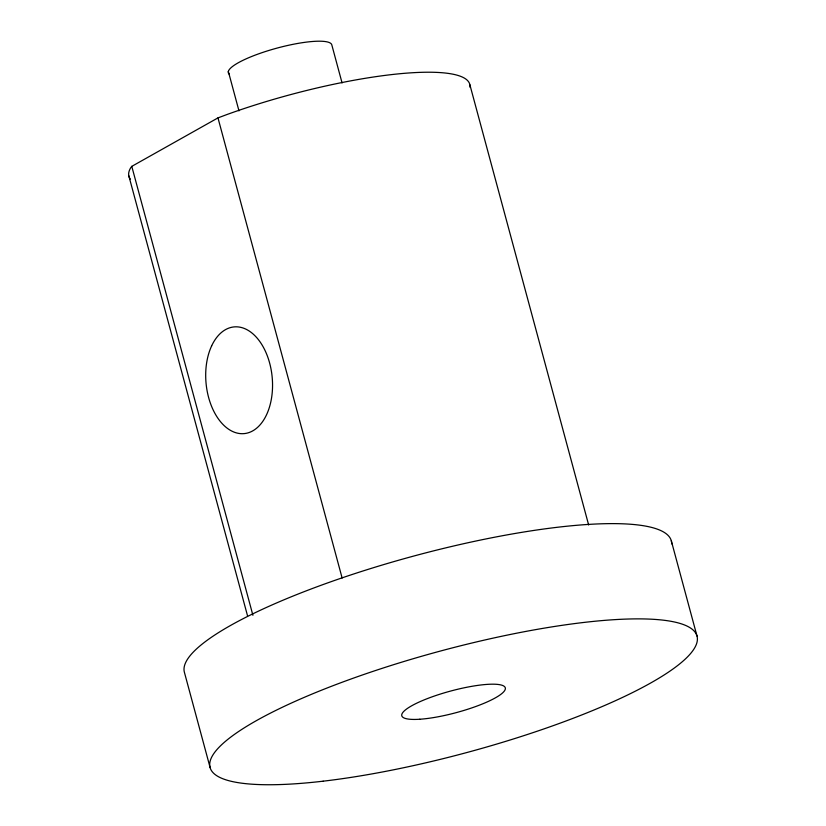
<?xml version="1.0" encoding="UTF-8"?>
<svg xmlns="http://www.w3.org/2000/svg" width="826" height="826" viewBox="0 0 826 826"><rect width="100%" height="100%" fill="white"/><g stroke="black" fill="none" stroke-linecap="round" stroke-linejoin="round"><path stroke-width="1.24" d="M469.984 87.226A176.516 36.705 -15.1 0 0 227.387 114.37L217.971 117.891L131.778 166.367L130.663 167.854A176.516 36.705 -15.1 0 0 130.332 179.077M671.301 540.793L696.999 636.051M469.88 84.768L588.659 524.995M342.067 82.941L331.773 44.759A53.587 11.141 -15.1 0 0 273.416 49.106A53.587 11.141 -15.1 0 0 229.194 74.103M228.337 71.439L238.972 110.86M217.971 117.891L342.129 578.014M131.778 166.367L252.911 615.287M128.804 175.762L247.583 615.99M210.114 767.571L184.404 672.312A252.167 52.43 -15.1 0 1 421.053 554.101A252.167 52.43 -15.1 0 1 671.703 543.88M323.111 781.189A252.167 52.43 -15.1 0 0 697.196 641.327A252.167 52.43 -15.1 0 0 340.353 682.916A252.167 52.43 -15.1 0 0 323.111 781.189M419.815 719.24A53.587 11.141 -15.1 0 0 504.48 690.835A53.587 11.141 -15.1 0 0 436.376 695.358A53.587 11.141 -15.1 0 0 419.815 719.24M211.642 345.877A53.587 33.195 84.6 0 0 236.391 432.886A53.587 33.195 84.6 0 0 269.359 362.046A53.587 33.195 84.6 0 0 211.642 345.877"/></g></svg>
